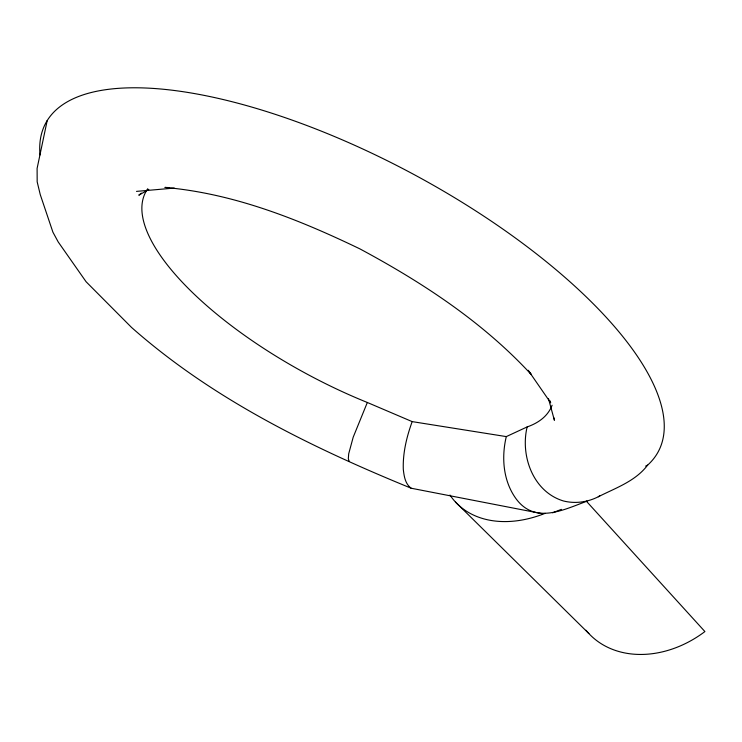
<?xml version="1.0" encoding="UTF-8"?>
<svg xmlns="http://www.w3.org/2000/svg" width="742" height="742" viewBox="0 0 742 742"><rect width="100%" height="100%" fill="white"/><g stroke="black" fill="none" stroke-linecap="round" stroke-linejoin="round"><path stroke-width="1.11" d="M552.085 405.234A229.575 84.254 28.2 0 1 527.145 426.928C520.142 455.903 533.173 492.02 563.651 501.026C575.347 503.901 587.59 502.167 598.293 496.769C615.702 487.93 635.43 481.27 647.655 465.104A347.544 128.774 28.2 0 0 395.857 165.039A347.544 128.774 28.2 0 0 40.022 154.976M527.145 426.928L506.294 436.602C501.258 457.61 503.169 481.298 516.293 499.097C535.27 524.306 563.057 510.004 586.987 501.175M47.21 120.492L37.1 168.415L37.174 181.836L40.253 194.599L52.914 232.172L58.219 241.966L86.1 281.756L131.52 327.417C212.926 399.4 311.408 447.38 411.207 488.236L542.652 513.77M506.294 436.602L412.172 421.614C406.653 436.908 402.711 453.037 403.305 469.408C404.075 476.225 405.178 483.96 411.207 488.236M147.769 188.728A229.575 84.254 28.2 0 0 367.336 402.479L353.192 437.214L348.694 453.826L348.323 458.834L349.213 461.329M141.36 193.096L138.8 195.211L148.808 189.47M598.293 496.769L600.176 495.471M645.642 466.106L647.655 465.104M552.604 512.824L561.369 509.355M136.5 191.38L174.268 188.078M169.148 187.587L164.91 187.42C233.869 193.532 298.015 219.094 359.851 248.858C422.513 282.535 482.764 321.972 531.281 374.552L528.248 370.267M367.336 402.479L412.172 421.614M455.486 502.037L588.879 633.566M586.421 501.258L704.9 631.563A97.081 77.01 -40.8 0 1 585.976 630.236M529.139 371.659L550.685 402.841L549.905 400.671M548.459 398.537L554.395 420.287L554.135 418.006M545.138 513.325A108.471 77.52 -41.7 0 1 449.977 495.053"/></g></svg>
